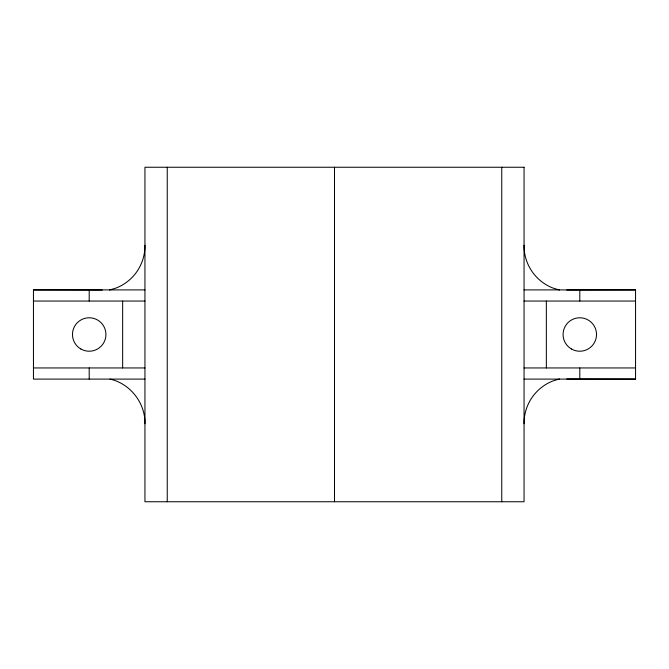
<?xml version="1.0" encoding="UTF-8"?>
<svg xmlns="http://www.w3.org/2000/svg" width="669" height="669" viewBox="0 0 669 669"><rect width="100%" height="100%" fill="white"/><g stroke="black" fill="none" stroke-linecap="round" stroke-linejoin="round"><path stroke-width="1" d="M109.582 290.02L116.13 288.021A45.3 45.3 0 0 0 144.947 245.297M559.418 378.98L552.87 380.979A45.3 45.3 0 0 0 524.053 423.703M566.718 290.012L635.55 289.903L635.55 379.097L524.053 379.097M144.947 379.097L33.45 379.097L33.45 289.903L144.947 289.903M524.053 289.903L635.55 289.903M33.45 301.05L144.947 301.05M524.053 301.05L635.55 301.05M33.45 367.95L144.947 367.95M524.053 367.95L635.55 367.95M33.45 289.903L102.282 290.012M566.718 378.988L635.55 379.097M559.418 290.02L552.87 288.021A45.3 45.3 0 0 1 524.053 245.297M109.984 379.097C130.179 383.529 145.407 403.056 144.947 423.703M579.797 289.903L579.797 301.05M579.797 367.95L579.797 379.097M546.347 301.05L546.347 367.95M501.75 167.25L501.75 501.75M334.5 167.25L334.5 501.75M167.25 167.25L167.25 501.75M122.653 301.05L122.653 367.95M89.203 289.903L89.203 301.05M89.203 367.95L89.203 379.097M524.053 167.25L144.947 167.25L144.947 501.75L524.053 501.75L524.053 167.25M80.84 348.984A16.725 16.725 0 0 0 105.928 334.5A16.725 16.725 0 0 0 80.84 320.016A16.725 16.725 0 0 0 80.84 348.984M571.435 348.984A16.725 16.725 0 0 0 596.522 334.5A16.725 16.725 0 0 0 571.435 320.016A16.725 16.725 0 0 0 571.435 348.984"/></g></svg>
